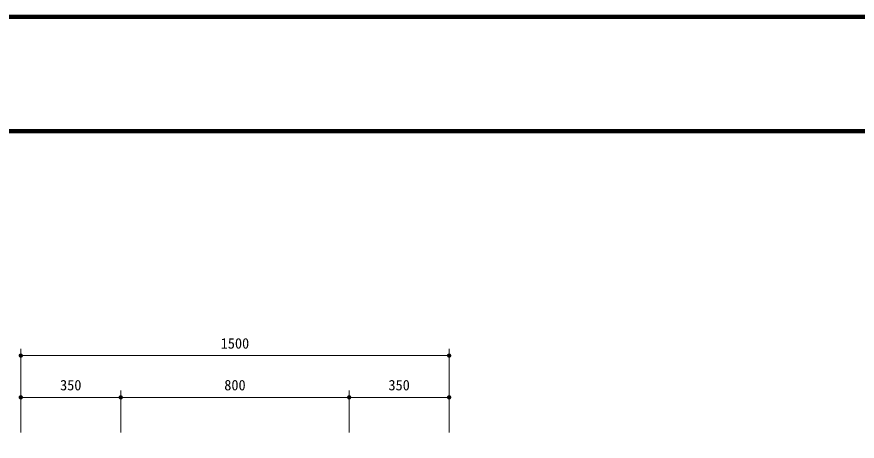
# Model space of a CAD drawing. Units: millimetres at full size, sheet at 1:20. Extents: x 0 to 8400, y 0 to 5940.
# Drawn here: x 1481 to 4424, y 4455 to 5940 of the extents above; entities that cross this region are included whole.
import ezdxf
from ezdxf.enums import TextEntityAlignment as Align

# ---------------------------------------------------------------- set-up
doc = ezdxf.new("R2010")
doc.units = ezdxf.units.MM
doc.header["$LTSCALE"] = 20
doc.layers.add('D-STR-DIM\u3000寸法線、寸法値', color=7, linetype='Continuous', lineweight=13)
doc.layers.add('D-TTL\u3000外枠', color=2, linetype='Continuous', lineweight=140)
doc.styles.add('ＭＳ ゴシック', font='')
doc.styles.get('ＭＳ ゴシック').set_extended_font_data('MS Gothic')

# ---------------------------------------------------------------- blocks, each defined once
blk = doc.blocks.new('filled_dot')
at = {"color": 0, "linetype": 'Continuous', "lineweight": -2, "const_width": 1.25}
blk.add_lwpolyline([(-0.625, 0, 1), (0.625, 0, 1)], format="xyb", close=True, dxfattribs=at)

msp = doc.modelspace()

# ---------------------------------------------------------------- linework, layer by layer
at = {"layer": 'D-STR-DIM\u3000寸法線、寸法値'}
for p, q in [((1495.08, 4485.03), (1495.08, 4778.6)), ((2995.08, 4485.03), (2995.08, 4778.6)), ((1495.08, 4754.6), (2995.08, 4754.6)), ((1495.08, 4485.03), (1495.08, 4632.42)), ((1845.08, 4485.03), (1845.08, 4632.42)), ((1845.08, 4485.03), (1845.08, 4632.42)), ((2645.08, 4485.03), (2645.08, 4632.42)), ((2645.08, 4485.03), (2645.08, 4632.42)), ((2995.08, 4485.03), (2995.08, 4632.42)), ((1495.08, 4608.42), (1845.08, 4608.42)), ((1845.08, 4608.42), (2645.08, 4608.42)), ((2645.08, 4608.42), (2995.08, 4608.42))]:
    msp.add_line(p, q, dxfattribs=at)
at = {"layer": 'D-TTL\u3000外枠'}
for points in [[(0, 0), (8400, 0), (8400, 5940), (0, 5940)], [(400, 400), (8000, 400), (8000, 5540), (400, 5540)]]:
    msp.add_lwpolyline(points, close=True, dxfattribs=at)

# ---------------------------------------------------------------- block references
at = {"layer": 'D-STR-DIM\u3000寸法線、寸法値', "xscale": 6, "yscale": 6}
for p in [(1495.08, 4754.6), (1495.08, 4608.42), (1845.08, 4608.42), (2645.08, 4608.42)]:
    msp.add_blockref('filled_dot', p, dxfattribs=at)
at = {"layer": 'D-STR-DIM\u3000寸法線、寸法値', "xscale": 6, "yscale": 6, "rotation": 180}
for p in [(2995.08, 4754.6), (1845.08, 4608.42), (2645.08, 4608.42), (2995.08, 4608.42)]:
    msp.add_blockref('filled_dot', p, dxfattribs=at)

# ---------------------------------------------------------------- texts
at = {"layer": 'D-STR-DIM\u3000寸法線、寸法値', "style": 'ＭＳ ゴシック'}
for s, p in [('1500', (2245.08, 4797.35)), ('350', (1670.08, 4651.17)), ('800', (2245.08, 4651.17)), ('350', (2820.08, 4651.17))]:
    msp.add_text(s, height=36.66, dxfattribs=at).set_placement(p, align=Align.MIDDLE_CENTER)

doc.saveas('drawing.dxf')
